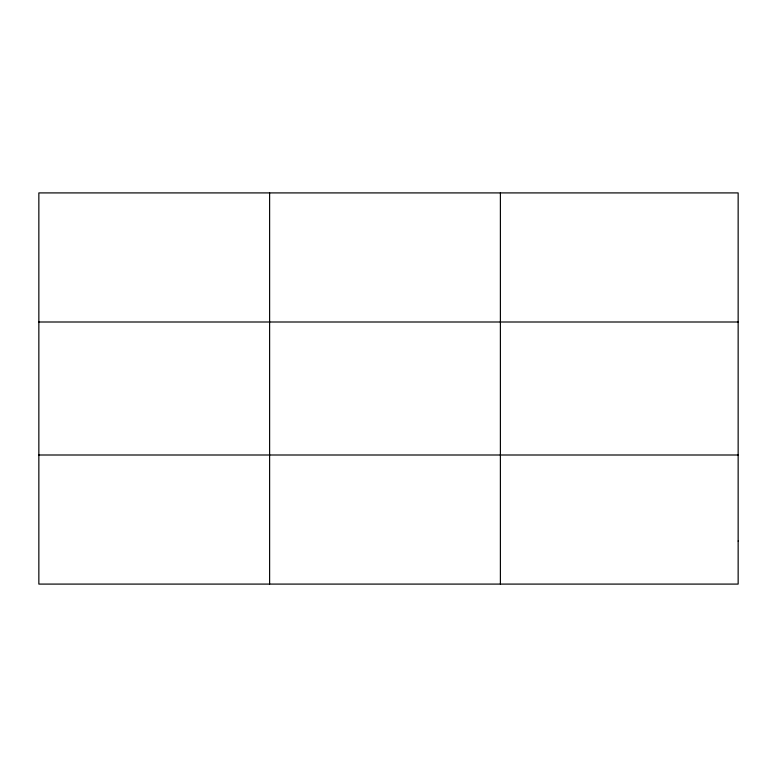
<?xml version="1.0" encoding="UTF-8"?>
<svg xmlns="http://www.w3.org/2000/svg" width="777" height="777" viewBox="0 0 777 777"><rect width="100%" height="100%" fill="white"/><g stroke="black" fill="none" stroke-linecap="round" stroke-linejoin="round"><path stroke-width="1.17" d="M269.619 192.91L269.619 584.09M500.388 192.91L500.388 584.09M38.85 321.999L738.15 321.999M38.85 455.001L738.15 455.001M738.15 541.064L738.15 584.09L38.85 584.09L38.85 192.91L738.15 192.91L738.15 541.064"/></g></svg>
